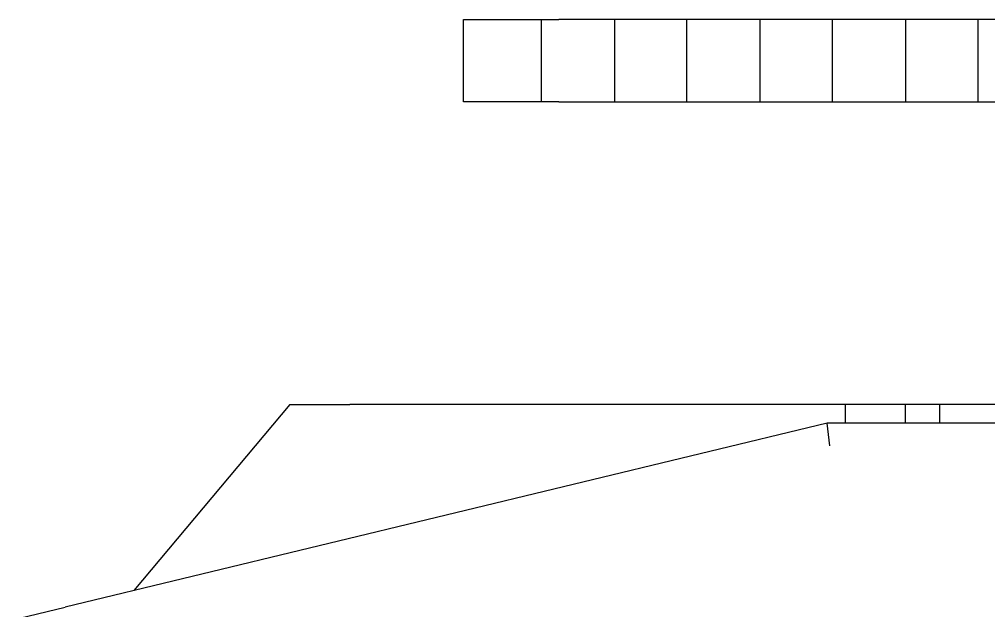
# Model space of a CAD drawing. Extents: x 3.27 to 9.48, y 3.29 to 7.63.
# Drawn here: x 3.603 to 4.435, y 4.603 to 5.11 of the extents above; entities that cross this region are included whole.
import ezdxf

# ---------------------------------------------------------------- set-up
doc = ezdxf.new("R2010")
doc.units = 0
doc.layers.add('HIDDEN_EDGES_ANSI_', color=7, linetype='CONTINUOUS')
doc.layers.add('VISIBLE_EDGES_ANSI_', color=7, linetype='CONTINUOUS')

msp = doc.modelspace()

# ---------------------------------------------------------------- linework, layer by layer
at = {"layer": 'HIDDEN_EDGES_ANSI_'}
for p, q in [((4.05108, 5.0393), (4.05108, 5.11016)), ((4.11408, 5.0393), (4.11408, 5.11016)), ((4.17608, 5.0393), (4.17608, 5.11016)), ((4.23907, 5.0393), (4.23907, 5.11016)), ((4.30107, 5.0393), (4.30107, 5.11016)), ((4.36406, 5.0393), (4.36406, 5.11016)), ((4.42607, 5.0393), (4.42607, 5.11016)), ((4.39298, 4.77945), (4.39298, 4.76371))]:
    msp.add_line(p, q, dxfattribs=at)
at = {"layer": 'VISIBLE_EDGES_ANSI_'}
for p, q in [((3.98416, 5.11016), (4.06615, 5.11016)), ((3.98416, 5.0393), (3.98416, 5.11016)), ((4.48104, 5.11016), (4.06615, 5.11016)), ((4.06615, 5.0393), (3.98416, 5.0393)), ((4.06615, 5.0393), (4.48104, 5.0393)), ((3.83517, 4.77945), (3.70125, 4.61985)), ((3.83517, 4.77945), (3.88657, 4.77945)), ((4.31227, 4.77945), (3.88657, 4.77945)), ((4.36345, 4.77945), (4.31227, 4.77945)), ((4.31227, 4.76371), (4.31227, 4.77945)), ((5.06237, 4.77945), (4.36345, 4.77945)), ((4.36345, 4.77945), (4.36345, 4.76371)), ((4.29652, 4.76371), (3.64229, 4.6056)), ((5.04456, 4.76371), (4.29652, 4.76371)), ((4.29887, 4.74402), (4.29652, 4.76371)), ((3.60292, 4.59609), (3.64229, 4.6056))]:
    msp.add_line(p, q, dxfattribs=at)

doc.saveas('drawing.dxf')
